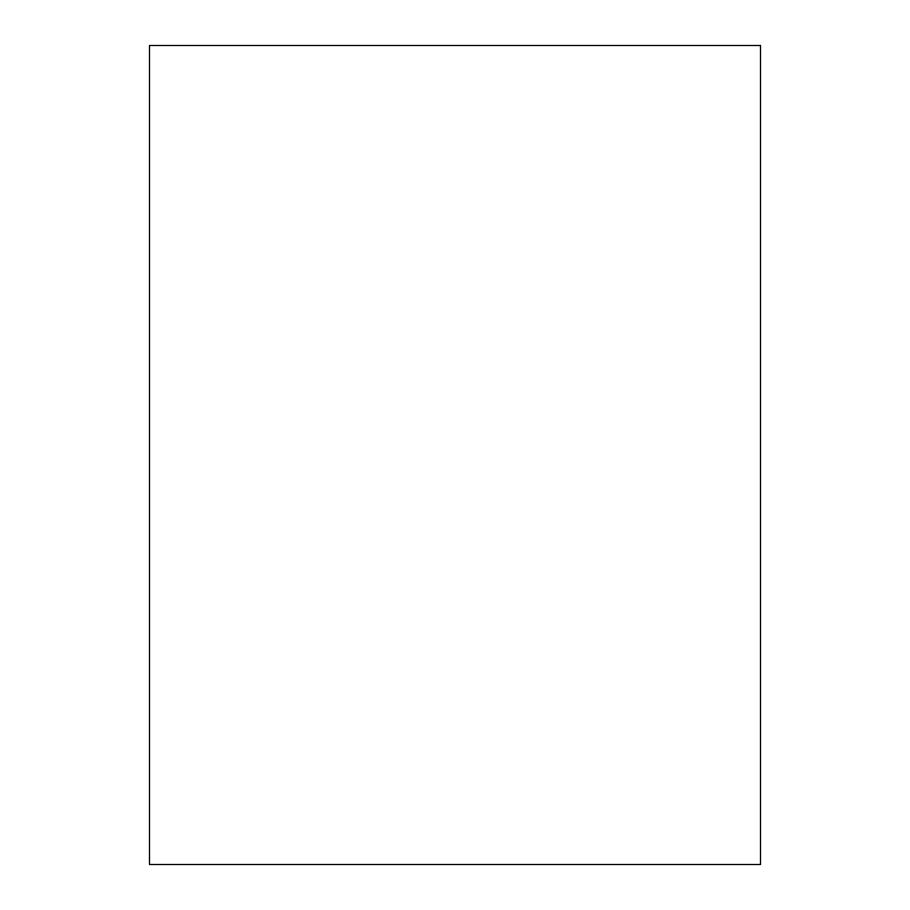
<?xml version="1.0" encoding="UTF-8"?>
<svg xmlns="http://www.w3.org/2000/svg" width="910" height="910" viewBox="0 0 910 910"><rect width="100%" height="100%" fill="white"/><g stroke="black" fill="none" stroke-linecap="round" stroke-linejoin="round"><path stroke-width="1.36" d="M760.498 45.5L149.502 45.5L149.502 864.5L760.498 864.5L760.498 45.5"/></g></svg>
